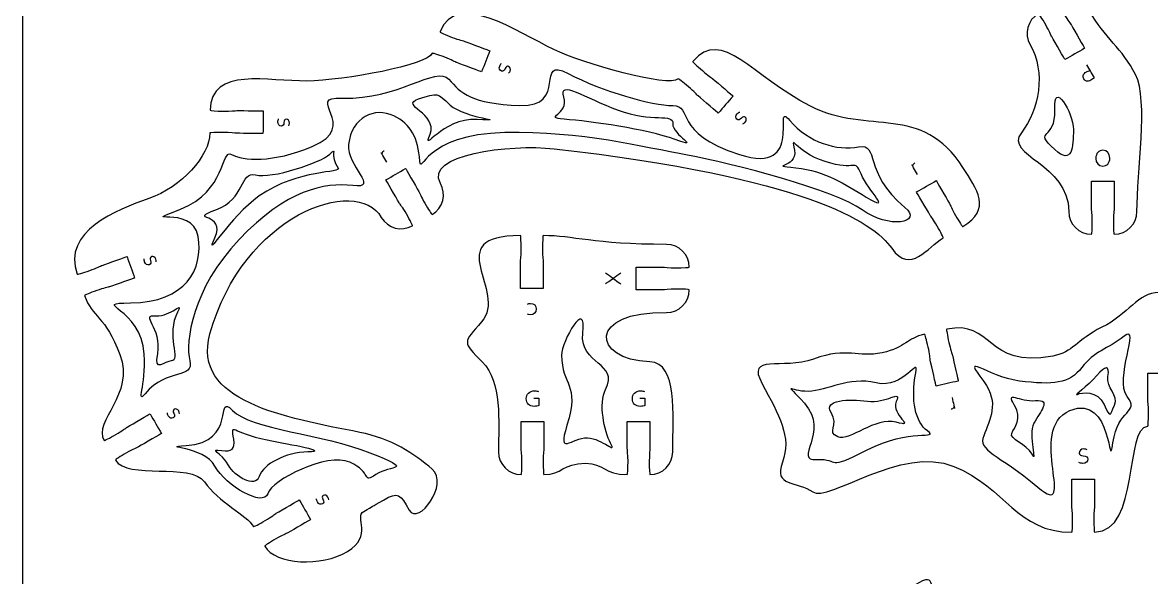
# Model space of a CAD drawing. Extents: x 0 to 300, y 0 to 300.
# Drawn here: x 0 to 149, y 115.2 to 188.4 of the extents above; entities that cross this region are included whole.
import ezdxf

# ---------------------------------------------------------------- set-up
doc = ezdxf.new("R2010")
doc.units = 0
doc.header["$MEASUREMENT"] = 0
doc.layers.add('DEFAULT', color=7, linetype='CONTINUOUS')

msp = doc.modelspace()

# ---------------------------------------------------------------- linework, layer by layer
at = {"layer": 'DEFAULT', "color": 1}
for points, knots in [([(295, 0.1), (198.33, 0.1), (101.67, 0.1), (5, 0.1), (2.25, 0.1), (0, 2.35), (0, 5.1), (0, 101.77), (0, 198.43), (0, 295.1), (0, 297.85), (2.25, 300.1), (5, 300.1), (101.67, 300.1), (198.33, 300.1), (295, 300.1), (297.75, 300.1), (300, 297.85), (300, 295.1), (300, 198.43), (300, 101.77), (300, 5.1), (300, 2.35), (297.75, 0.1), (295, 0.1)], [0, 0, 0, 0, 822.047, 822.047, 822.047, 823.047, 823.047, 823.047, 1645.094, 1645.094, 1645.094, 1646.094, 1646.094, 1646.094, 2468.141, 2468.141, 2468.141, 2469.141, 2469.141, 2469.141, 3291.188, 3291.188, 3291.188, 3292.188, 3292.188, 3292.188, 3292.188]), ([(124.1, 161.49), (124.05, 161.46), (123.62, 162.12), (123.13, 162.96), (122.65, 163.79), (122.43, 164.37), (122.34, 164.52), (121.91, 165.28), (120.59, 167.55), (120.59, 167.55), (119.73, 167.05), (118.86, 166.55), (117.99, 166.05), (117.99, 166.05), (119.31, 163.78), (119.75, 163.02), (119.84, 162.87), (120.22, 162.39), (120.71, 161.55), (121.19, 160.71), (121.55, 160.02), (121.5, 159.99), (119.43, 158.79), (117.21, 155.06), (114.72, 158.61), (112.23, 162.15), (103.2, 168.01), (70.17, 171.75), (64.27, 172.42), (52.95, 171), (55.15, 167.19), (55.98, 165.76), (55.49, 163.92), (54.05, 163.09), (54, 163.06), (53.57, 163.72), (53.09, 164.56), (52.6, 165.39), (52.39, 165.97), (52.3, 166.12), (51.86, 166.88), (50.55, 169.15), (50.55, 169.15), (49.68, 168.65), (48.82, 168.15), (47.95, 167.65), (47.95, 167.65), (49.27, 165.38), (49.7, 164.62), (49.79, 164.47), (50.18, 163.99), (50.66, 163.16), (51.15, 162.32), (51.5, 161.62), (51.45, 161.59), (50.02, 160.76), (48.19, 161.25), (47.35, 162.69), (44.08, 168.35), (29.06, 163.03), (24.73, 147.3), (22.28, 138.39), (34.58, 136.25), (44.51, 134.31), (48.6, 133.51), (51.75, 131.46), (54.05, 129.47), (56.36, 127.48), (52.22, 121.91), (51.03, 124.03), (49.85, 126.14), (49.62, 126.52), (47.63, 125.37), (45.8, 124.32), (46.52, 124.73), (45.03, 123.87), (43.75, 123.13), (46.3, 120.62), (42.88, 118.57), (39.46, 116.51), (33.39, 116.83), (31.96, 119.28), (31.93, 119.33), (32.59, 119.76), (33.43, 120.25), (34.26, 120.73), (34.84, 120.95), (34.99, 121.03), (35.75, 121.47), (38.02, 122.79), (38.02, 122.79), (37.52, 123.65), (37.02, 124.52), (36.52, 125.38), (36.52, 125.38), (34.25, 124.07), (33.49, 123.63), (33.34, 123.55), (32.86, 123.15), (32.03, 122.67), (31.19, 122.18), (30.49, 121.83), (30.46, 121.88), (29.64, 123.33), (25.77, 125.18), (23.99, 127.77), (22.21, 130.36), (13.77, 128.05), (12.27, 130.65), (12.24, 130.69), (12.89, 131.12), (13.73, 131.61), (14.57, 132.09), (15.15, 132.31), (15.3, 132.4), (16.05, 132.84), (18.33, 134.15), (18.33, 134.15), (17.83, 135.02), (17.33, 135.88), (16.82, 136.75), (16.82, 136.75), (14.55, 135.43), (13.79, 135), (13.64, 134.91), (13.17, 134.52), (12.33, 134.03), (11.49, 133.55), (10.79, 133.2), (10.76, 133.24), (9.26, 135.84), (14.86, 139.26), (12.85, 144.59), (10.94, 149.66), (9.17, 149.54), (8.18, 152.37), (8.16, 152.42), (8.88, 152.72), (9.8, 153.04), (10.71, 153.36), (11.32, 153.47), (11.48, 153.53), (12.31, 153.82), (14.79, 154.69), (14.79, 154.69), (14.45, 155.63), (14.12, 156.57), (13.79, 157.52), (13.79, 157.52), (11.31, 156.65), (10.49, 156.36), (10.32, 156.3), (9.78, 156.01), (8.87, 155.68), (7.96, 155.36), (7.2, 155.14), (7.19, 155.2), (5.2, 160.86), (12.38, 163.68), (16.67, 165.18), (20.96, 166.68), (24.7, 170.84), (24.73, 173.84), (24.73, 173.89), (25.51, 173.93), (26.48, 173.92), (27.45, 173.91), (28.06, 173.8), (28.23, 173.8), (29.1, 173.79), (31.73, 173.76), (31.73, 173.76), (31.74, 174.76), (31.75, 175.76), (31.76, 176.76), (31.76, 176.76), (29.14, 176.79), (28.27, 176.8), (28.09, 176.8), (27.48, 176.71), (26.51, 176.72), (25.55, 176.73), (24.77, 176.78), (24.77, 176.84), (24.83, 182.65), (32.51, 180.62), (37.5, 180.7), (42.5, 180.78), (53.52, 182.8), (54.04, 184.37), (54.06, 184.42), (54.81, 184.19), (55.72, 183.84), (56.62, 183.5), (57.16, 183.2), (57.32, 183.13), (58.14, 182.83), (60.59, 181.9), (60.59, 181.9), (60.95, 182.84), (61.3, 183.77), (61.65, 184.71), (61.65, 184.71), (59.2, 185.63), (58.38, 185.94), (58.21, 186), (57.61, 186.13), (56.7, 186.46), (55.8, 186.81), (55.08, 187.12), (55.1, 187.18), (57.22, 192.79), (65.27, 187.21), (70.13, 184.85), (73.74, 183.1), (85.4, 179.73), (86.51, 181.01), (86.54, 181.05), (87.16, 180.57), (87.9, 179.94), (88.63, 179.31), (89.03, 178.84), (89.16, 178.73), (89.82, 178.16), (91.81, 176.45), (91.81, 176.45), (92.47, 177.21), (93.12, 177.97), (93.77, 178.72), (93.77, 178.72), (91.78, 180.44), (91.11, 181), (90.98, 181.12), (90.45, 181.44), (89.72, 182.07), (88.99, 182.7), (88.42, 183.24), (88.46, 183.28), (92.36, 187.84), (96.27, 181.31), (103.99, 177.38), (111.72, 173.45), (118.64, 177.83), (124.12, 169.28), (125.94, 166.45), (127.97, 163.73), (124.1, 161.49)], [1, 1, 1, 1, 2, 2, 2, 3, 3, 3, 4, 4, 4, 12.507608, 12.507608, 12.507608, 13.507608, 13.507608, 13.507608, 14.507608, 14.507608, 14.507608, 15.507608, 15.507608, 15.507608, 16.507608, 16.507608, 16.507608, 17.507608, 17.507608, 17.507608, 18.507608, 18.507608, 18.507608, 19.507608, 19.507608, 19.507608, 20.507608, 20.507608, 20.507608, 21.507608, 21.507608, 21.507608, 22.507608, 22.507608, 22.507608, 31.01156, 31.01156, 31.01156, 32.01156, 32.01156, 32.01156, 33.01156, 33.01156, 33.01156, 34.01156, 34.01156, 34.01156, 35.01156, 35.01156, 35.01156, 36.01156, 36.01156, 36.01156, 37.01156, 37.01156, 37.01156, 38.01156, 38.01156, 38.01156, 39.01156, 39.01156, 39.01156, 40.01156, 40.01156, 40.01156, 41.01156, 41.01156, 41.01156, 42.01156, 42.01156, 42.01156, 43.01156, 43.01156, 43.01156, 44.01156, 44.01156, 44.01156, 45.01156, 45.01156, 45.01156, 46.01156, 46.01156, 46.01156, 54.510507, 54.510507, 54.510507, 55.510507, 55.510507, 55.510507, 56.510507, 56.510507, 56.510507, 57.510507, 57.510507, 57.510507, 58.510507, 58.510507, 58.510507, 59.510507, 59.510507, 59.510507, 60.510507, 60.510507, 60.510507, 61.510507, 61.510507, 61.510507, 62.510507, 62.510507, 62.510507, 71.014459, 71.014459, 71.014459, 72.014459, 72.014459, 72.014459, 73.014459, 73.014459, 73.014459, 74.014459, 74.014459, 74.014459, 75.014459, 75.014459, 75.014459, 76.014459, 76.014459, 76.014459, 77.014459, 77.014459, 77.014459, 78.014459, 78.014459, 78.014459, 79.014459, 79.014459, 79.014459, 87.525235, 87.525235, 87.525235, 88.525235, 88.525235, 88.525235, 89.525235, 89.525235, 89.525235, 90.525235, 90.525235, 90.525235, 91.525235, 91.525235, 91.525235, 92.525235, 92.525235, 92.525235, 93.525235, 93.525235, 93.525235, 94.525235, 94.525235, 94.525235, 95.525235, 95.525235, 95.525235, 104.035822, 104.035822, 104.035822, 105.035822, 105.035822, 105.035822, 106.035822, 106.035822, 106.035822, 107.035822, 107.035822, 107.035822, 108.035822, 108.035822, 108.035822, 109.035822, 109.035822, 109.035822, 110.035822, 110.035822, 110.035822, 111.035822, 111.035822, 111.035822, 112.035822, 112.035822, 112.035822, 120.542385, 120.542385, 120.542385, 121.542385, 121.542385, 121.542385, 122.542385, 122.542385, 122.542385, 123.542385, 123.542385, 123.542385, 124.542385, 124.542385, 124.542385, 125.542385, 125.542385, 125.542385, 126.542385, 126.542385, 126.542385, 127.542385, 127.542385, 127.542385, 128.542385, 128.542385, 128.542385, 137.044978, 137.044978, 137.044978, 138.044978, 138.044978, 138.044978, 139.044978, 139.044978, 139.044978, 140.044978, 140.044978, 140.044978, 141.044978, 141.044978, 141.044978, 142.044978, 142.044978, 142.044978, 143.044978, 143.044978, 143.044978, 143.044978]), ([(147.08, 163.47), (147.08, 161.81), (145.74, 160.47), (144.08, 160.47), (144.02, 160.47), (143.98, 161.25), (143.98, 162.22), (143.98, 163.19), (144.08, 163.8), (144.08, 163.97), (144.08, 165.14), (144.08, 166.3), (144.08, 167.47), (143.08, 167.47), (142.08, 167.47), (141.08, 167.47), (141.08, 166.3), (141.08, 165.14), (141.08, 163.97), (141.08, 163.8), (141.18, 163.19), (141.18, 162.22), (141.18, 161.25), (141.13, 160.47), (141.08, 160.47), (139.42, 160.47), (138.08, 161.81), (138.08, 163.47), (138.08, 169.79), (129.48, 170.89), (131.83, 173.88), (134.19, 176.87), (135.07, 181.87), (132.98, 185.5), (132.15, 186.93), (132.64, 188.77), (134.08, 189.6), (134.13, 189.62), (134.56, 188.97), (135.04, 188.13), (135.52, 187.29), (135.74, 186.72), (135.83, 186.57), (136.26, 185.81), (137.58, 183.53), (137.58, 183.53), (138.44, 184.03), (139.31, 184.53), (140.18, 185.03), (140.18, 185.03), (138.86, 187.31), (138.43, 188.07), (138.34, 188.22), (137.95, 188.69), (137.46, 189.53), (136.98, 190.37), (136.63, 191.07), (136.68, 191.1), (138.11, 191.92), (139.94, 191.43), (140.77, 190), (142.86, 186.38), (145.14, 185.02), (146.89, 181.56), (148.63, 178.11), (147.08, 168.63), (147.08, 163.47)], [1, 1, 1, 1, 2, 2, 2, 3, 3, 3, 4, 4, 4, 13.92, 13.92, 13.92, 22.43, 22.43, 22.43, 32.35, 32.35, 32.35, 33.35, 33.35, 33.35, 34.35, 34.35, 34.35, 35.35, 35.35, 35.35, 36.35, 36.35, 36.35, 37.35, 37.35, 37.35, 38.35, 38.35, 38.35, 39.35, 39.35, 39.35, 40.35, 40.35, 40.35, 41.35, 41.35, 41.35, 49.862608, 49.862608, 49.862608, 50.862608, 50.862608, 50.862608, 51.862608, 51.862608, 51.862608, 52.862608, 52.862608, 52.862608, 53.862608, 53.862608, 53.862608, 54.862608, 54.862608, 54.862608, 55.862608, 55.862608, 55.862608, 55.862608]), ([(86.24, 153.23), (87.21, 153.23), (87.99, 153.19), (87.99, 153.13), (87.99, 151.47), (86.65, 150.13), (84.99, 150.13), (74.57, 150.37), (75.03, 143.9), (82.81, 143.62), (86.49, 143.49), (85.81, 136.71), (85.81, 131.73), (85.81, 130.07), (84.47, 128.73), (82.81, 128.73), (82.76, 128.73), (82.71, 129.51), (82.71, 130.48), (82.71, 131.44), (82.81, 132.05), (82.81, 132.23), (82.81, 133.39), (82.81, 134.56), (82.81, 135.73), (81.81, 135.73), (80.81, 135.73), (79.81, 135.73), (79.81, 134.56), (79.81, 133.39), (79.81, 132.23), (79.81, 132.05), (79.91, 131.44), (79.91, 130.48), (79.91, 129.51), (79.87, 128.73), (79.81, 128.73), (76.77, 128.73), (76.72, 130.23), (74.31, 130.23), (71.27, 130.23), (71.22, 128.73), (68.81, 128.73), (68.75, 128.73), (68.71, 129.51), (68.71, 130.48), (68.71, 131.44), (68.81, 132.05), (68.81, 132.23), (68.81, 133.39), (68.81, 134.56), (68.81, 135.73), (67.81, 135.73), (66.81, 135.73), (65.81, 135.73), (65.81, 134.56), (65.81, 133.39), (65.81, 132.23), (65.81, 132.05), (65.91, 131.44), (65.91, 130.48), (65.91, 129.51), (65.86, 128.73), (65.81, 128.73), (64.15, 128.73), (62.81, 130.07), (62.81, 131.73), (62.81, 135.79), (63.33, 140.94), (60.68, 143.6), (58.02, 146.25), (58.12, 146.15), (60.59, 148.91), (64.13, 152.86), (54.9, 160.29), (65.72, 160.29), (65.77, 160.29), (65.81, 159.51), (65.81, 158.54), (65.81, 157.57), (65.72, 156.97), (65.72, 156.79), (65.72, 155.62), (65.72, 154.46), (65.72, 153.29), (66.72, 153.29), (67.72, 153.29), (68.71, 153.29), (68.71, 154.46), (68.71, 155.62), (68.71, 156.79), (68.72, 156.97), (68.62, 157.57), (68.62, 158.54), (68.62, 159.51), (68.66, 160.29), (68.72, 160.29), (72.62, 160.29), (75.36, 159.13), (84.99, 159.13), (86.65, 159.13), (87.99, 157.79), (87.99, 156.13), (87.99, 156.08), (87.21, 156.03), (86.24, 156.03), (85.28, 156.03), (84.67, 156.13), (84.49, 156.13), (83.33, 156.13), (82.16, 156.13), (81, 156.13), (81, 155.13), (81, 154.13), (81, 153.13), (82.16, 153.13), (83.33, 153.13), (84.49, 153.13), (84.67, 153.13), (85.28, 153.23), (86.24, 153.23)], [1, 1, 1, 1, 2, 2, 2, 3, 3, 3, 4, 4, 4, 5, 5, 5, 6, 6, 6, 7, 7, 7, 8, 8, 8, 17.92, 17.92, 17.92, 26.43, 26.43, 26.43, 36.35, 36.35, 36.35, 37.35, 37.35, 37.35, 38.35, 38.35, 38.35, 39.35, 39.35, 39.35, 40.35, 40.35, 40.35, 41.35, 41.35, 41.35, 42.35, 42.35, 42.35, 52.27, 52.27, 52.27, 60.78, 60.78, 60.78, 70.7, 70.7, 70.7, 71.7, 71.7, 71.7, 72.7, 72.7, 72.7, 73.7, 73.7, 73.7, 74.7, 74.7, 74.7, 75.7, 75.7, 75.7, 76.7, 76.7, 76.7, 77.7, 77.7, 77.7, 78.7, 78.7, 78.7, 88.62, 88.62, 88.62, 97.12, 97.12, 97.12, 107.04, 107.04, 107.04, 108.04, 108.04, 108.04, 109.04, 109.04, 109.04, 110.04, 110.04, 110.04, 111.04, 111.04, 111.04, 112.04, 112.04, 112.04, 113.04, 113.04, 113.04, 122.96, 122.96, 122.96, 131.47, 131.47, 131.47, 141.39, 141.39, 141.39, 142.39, 142.39, 142.39, 142.39]), ([(202.38, 140.71), (200.16, 136.63), (198.45, 133.65), (199.71, 130.37), (200.98, 127.09), (197.71, 127.91), (195.71, 126.44), (193.71, 124.97), (184.05, 132.68), (177.08, 129.82), (170.12, 126.96), (168.83, 121.12), (161.51, 121.12), (161.46, 121.13), (161.41, 121.91), (161.41, 122.87), (161.41, 123.84), (161.51, 124.45), (161.51, 124.62), (161.51, 125.5), (161.51, 128.12), (161.51, 128.12), (160.51, 128.12), (159.51, 128.12), (158.51, 128.12), (158.51, 126.96), (158.51, 125.79), (158.51, 124.62), (158.51, 124.45), (158.61, 123.84), (158.61, 122.88), (158.61, 121.91), (158.57, 121.13), (158.51, 121.13), (152.51, 121.13), (154.54, 135.12), (151.5, 135.12), (151.44, 135.12), (151.4, 135.9), (151.4, 136.88), (151.4, 137.84), (151.5, 138.45), (151.5, 138.62), (151.5, 139.79), (151.5, 140.96), (151.5, 142.12), (150.5, 142.12), (149.5, 142.12), (148.5, 142.12), (148.5, 142.12), (148.5, 139.5), (148.5, 138.62), (148.5, 138.45), (148.6, 137.84), (148.6, 136.88), (148.6, 135.9), (148.56, 135.12), (148.5, 135.12), (145.46, 135.12), (147.49, 121.13), (141.49, 121.13), (141.43, 121.13), (141.39, 121.91), (141.39, 122.88), (141.39, 123.84), (141.49, 124.45), (141.49, 124.62), (141.49, 125.79), (141.49, 126.96), (141.49, 128.12), (140.49, 128.12), (139.49, 128.12), (138.49, 128.12), (138.49, 128.12), (138.49, 125.5), (138.49, 124.62), (138.49, 124.45), (138.59, 123.84), (138.59, 122.87), (138.59, 121.91), (138.54, 121.13), (138.49, 121.12), (131.17, 121.12), (129.88, 126.96), (122.92, 129.82), (115.95, 132.68), (106.29, 124.97), (104.29, 126.44), (102.28, 127.91), (99.02, 127.09), (100.29, 130.37), (101.55, 133.65), (99.84, 136.63), (97.62, 140.71), (95.4, 144.79), (100.31, 142.5), (104.4, 143.99), (108.93, 145.63), (110.2, 144.1), (113.44, 144.82), (116.67, 145.55), (116.66, 146.73), (119.04, 147.26), (119.1, 147.26), (119.31, 146.51), (119.52, 145.57), (119.73, 144.63), (119.76, 144.02), (119.8, 143.85), (119.99, 142.99), (120.57, 140.43), (120.57, 140.43), (121.54, 140.65), (122.52, 140.87), (123.49, 141.08), (123.49, 141.08), (122.92, 143.64), (122.73, 144.5), (122.69, 144.67), (122.47, 145.24), (122.26, 146.18), (122.04, 147.13), (121.92, 147.9), (121.97, 147.92), (128.08, 149.28), (127.07, 142.72), (135.97, 144.38), (138.74, 144.89), (138.98, 146.47), (142.46, 148.19), (145.95, 149.91), (147.2, 152.77), (150, 152.77), (152.8, 152.77), (154.05, 149.91), (157.54, 148.19), (161.03, 146.47), (161.26, 144.89), (164.03, 144.38), (172.94, 142.72), (171.92, 149.28), (178.03, 147.92), (178.08, 147.9), (177.96, 147.13), (177.74, 146.18), (177.53, 145.24), (177.31, 144.67), (177.27, 144.5), (177.08, 143.64), (176.51, 141.08), (176.51, 141.08), (177.48, 140.87), (178.46, 140.65), (179.43, 140.43), (179.43, 140.43), (180.01, 142.99), (180.2, 143.85), (180.23, 144.02), (180.27, 144.63), (180.48, 145.57), (180.69, 146.51), (180.9, 147.26), (180.96, 147.26), (183.34, 146.73), (183.32, 145.55), (186.56, 144.82), (189.79, 144.1), (191.07, 145.63), (195.6, 143.99), (199.69, 142.5), (204.6, 144.79), (202.38, 140.71)], [1, 1, 1, 1, 2, 2, 2, 3, 3, 3, 4, 4, 4, 5, 5, 5, 6, 6, 6, 7, 7, 7, 8, 8, 8, 16.51, 16.51, 16.51, 26.43, 26.43, 26.43, 27.43, 27.43, 27.43, 28.43, 28.43, 28.43, 29.43, 29.43, 29.43, 30.43, 30.43, 30.43, 31.43, 31.43, 31.43, 41.35, 41.35, 41.35, 49.85, 49.85, 49.85, 50.85, 50.85, 50.85, 51.85, 51.85, 51.85, 52.85, 52.85, 52.85, 53.85, 53.85, 53.85, 54.85, 54.85, 54.85, 55.85, 55.85, 55.85, 65.77, 65.77, 65.77, 74.28, 74.28, 74.28, 75.28, 75.28, 75.28, 76.28, 76.28, 76.28, 77.28, 77.28, 77.28, 78.28, 78.28, 78.28, 79.28, 79.28, 79.28, 80.28, 80.28, 80.28, 81.28, 81.28, 81.28, 82.28, 82.28, 82.28, 83.28, 83.28, 83.28, 84.28, 84.28, 84.28, 85.28, 85.28, 85.28, 86.28, 86.28, 86.28, 87.28, 87.28, 87.28, 95.773915, 95.773915, 95.773915, 96.773915, 96.773915, 96.773915, 97.773915, 97.773915, 97.773915, 98.773915, 98.773915, 98.773915, 99.773915, 99.773915, 99.773915, 100.773915, 100.773915, 100.773915, 101.773915, 101.773915, 101.773915, 102.773915, 102.773915, 102.773915, 103.773915, 103.773915, 103.773915, 104.773915, 104.773915, 104.773915, 105.773915, 105.773915, 105.773915, 106.773915, 106.773915, 106.773915, 107.773915, 107.773915, 107.773915, 116.267831, 116.267831, 116.267831, 117.267831, 117.267831, 117.267831, 118.267831, 118.267831, 118.267831, 119.267831, 119.267831, 119.267831, 120.267831, 120.267831, 120.267831, 121.267831, 121.267831, 121.267831, 122.267831, 122.267831, 122.267831, 122.267831]), ([(107.69, 101.5), (107.69, 103.14), (104.95, 107.27), (111.25, 105.43), (113.13, 104.88), (114.69, 105.03), (114.69, 107), (114.69, 107.06), (115.47, 107.11), (116.44, 107.11), (117.41, 107.11), (118.02, 107), (118.19, 107), (119.36, 107), (120.52, 107), (121.69, 107), (121.69, 108), (121.69, 109), (121.69, 110.01), (120.52, 110.01), (119.36, 110.01), (118.19, 110.01), (118.02, 110.01), (117.41, 109.9), (116.44, 109.9), (115.47, 109.9), (114.69, 109.95), (114.69, 110.01), (114.69, 111.66), (115.56, 112.58), (116.91, 113.54), (121.48, 116.78), (118.74, 113.01), (121.61, 113.01), (127.4, 113.01), (125.67, 111.64), (130.75, 107.5), (135.96, 103.26), (141.15, 104.39), (141.15, 101.51), (141.15, 98.62), (135.96, 99.76), (130.75, 95.51), (125.67, 91.37), (127.4, 90), (121.61, 90), (118.74, 90), (121.48, 86.23), (116.91, 89.47), (115.56, 90.43), (114.69, 91.35), (114.69, 93.01), (114.69, 93.06), (115.47, 93.11), (116.44, 93.11), (117.41, 93.11), (118.02, 93.01), (118.19, 93.01), (119.36, 93.01), (120.52, 93.01), (121.69, 93.01), (121.69, 94.01), (121.69, 95.01), (121.69, 96.01), (120.52, 96.01), (119.36, 96.01), (118.19, 96.01), (118.02, 96.01), (117.41, 95.9), (116.44, 95.9), (115.47, 95.9), (114.69, 95.95), (114.69, 96.01), (114.69, 97.98), (113.13, 98.13), (111.25, 97.58), (104.95, 95.74), (107.69, 99.87), (107.69, 101.5)], [1, 1, 1, 1, 2, 2, 2, 3, 3, 3, 4, 4, 4, 5, 5, 5, 14.92, 14.92, 14.92, 23.43, 23.43, 23.43, 33.35, 33.35, 33.35, 34.35, 34.35, 34.35, 35.35, 35.35, 35.35, 36.35, 36.35, 36.35, 37.35, 37.35, 37.35, 38.35, 38.35, 38.35, 39.35, 39.35, 39.35, 40.35, 40.35, 40.35, 41.35, 41.35, 41.35, 42.35, 42.35, 42.35, 43.35, 43.35, 43.35, 44.35, 44.35, 44.35, 45.35, 45.35, 45.35, 55.27, 55.27, 55.27, 63.78, 63.78, 63.78, 73.7, 73.7, 73.7, 74.7, 74.7, 74.7, 75.7, 75.7, 75.7, 76.7, 76.7, 76.7, 77.7, 77.7, 77.7, 77.7])]:
    msp.add_open_spline(points, degree=3, knots=knots, dxfattribs=at)
at = {"layer": 'DEFAULT', "color": 5}
for points, knots in [([(116.45, 164.02), (110.79, 168.72), (113.21, 172.51), (110.34, 172), (107.48, 171.49), (103.75, 172.54), (101.26, 175.5), (98.77, 178.46), (103.52, 168.13), (94.61, 170.99), (85.69, 173.86), (88.56, 177.47), (85.82, 177.47), (83.08, 177.47), (76.48, 179.34), (72, 181.7), (67.51, 184.07), (72.11, 177.22), (65.64, 177.47), (59.17, 177.72), (57.88, 179.08), (56.26, 180.94), (54.64, 182.81), (49.46, 178.13), (42.24, 178.46), (36.93, 178.71), (44.78, 174.8), (38.23, 172.04), (33.07, 169.87), (29, 170.17), (27.59, 171), (26.18, 171.83), (26.92, 166.14), (20.86, 163.77), (14.8, 161.41), (22.41, 164.56), (23.16, 160.18), (23.91, 155.86), (21.53, 151.48), (14.26, 151.4), (8.7, 151.35), (15.72, 150.82), (16.05, 144.64), (16.28, 140.31), (14.99, 138.02), (16.17, 139.41), (19.11, 142.85), (22.69, 141.32), (22.07, 143.77), (21.44, 146.22), (22.4, 153.3), (28.58, 159.78), (34.85, 166.35), (39.87, 167.34), (43.57, 166.89), (47.26, 166.43), (42.69, 169.5), (43.03, 172.34), (43.44, 175.91), (46.46, 177.32), (49, 176.1), (51.24, 175.02), (52.2, 173.15), (52.45, 170.12), (52.61, 168.13), (52.86, 173.7), (63.65, 173.89), (73.82, 174.07), (81.87, 171.99), (87.77, 170.91), (93.66, 169.83), (107.27, 166.26), (110.8, 163.69), (114.33, 161.12), (118.89, 161.99), (116.45, 164.02)], [1, 1, 1, 1, 2, 2, 2, 3, 3, 3, 4, 4, 4, 5, 5, 5, 6, 6, 6, 7, 7, 7, 8, 8, 8, 9, 9, 9, 10, 10, 10, 11, 11, 11, 12, 12, 12, 13, 13, 13, 14, 14, 14, 15, 15, 15, 16, 16, 16, 17, 17, 17, 18, 18, 18, 19, 19, 19, 20, 20, 20, 21, 21, 21, 22, 22, 22, 23, 23, 23, 24, 24, 24, 25, 25, 25, 26, 26, 26, 26]), ([(136.23, 176.92), (136.45, 172.74), (133.21, 174.47), (136.23, 171.65), (138.56, 169.49), (138.69, 172.04), (138.69, 174.29), (138.69, 176.53), (136.01, 180.98), (136.23, 176.92)], [0, 0, 0, 0, 1, 1, 1, 2, 2, 2, 3, 3, 3, 3]), ([(71.85, 135.24), (73.59, 140.84), (71.14, 140.42), (71.14, 144.51), (71.14, 146.29), (74.48, 152.29), (73.94, 147.38), (73.48, 143.23), (78.8, 143.56), (76.94, 139.97), (76, 138.14), (76.77, 134.45), (77.61, 132.87), (78.45, 131.29), (76.62, 133.49), (74.54, 133.58), (72.47, 133.66), (70.52, 130.98), (71.85, 135.24)], [0, 0, 0, 0, 1, 1, 1, 2, 2, 2, 3, 3, 3, 4, 4, 4, 5, 5, 5, 6, 6, 6, 6]), ([(126.85, 141.03), (123.72, 145.18), (127.16, 141.65), (131.58, 141.09), (136, 140.53), (138.18, 140.73), (139.8, 142.87), (141.42, 145.02), (143.16, 145.26), (145.4, 147.01), (147.65, 148.75), (144.04, 141.28), (145.78, 139.04), (147.52, 136.8), (144.53, 137.48), (143.91, 132.94), (143.29, 128.39), (143.98, 139.58), (138.22, 137.19), (132.46, 134.81), (139.37, 122.54), (134.01, 127.06), (128.66, 131.57), (126.04, 131.82), (126.85, 133.87), (127.66, 135.93), (128.97, 138.23), (126.85, 141.03)], [1, 1, 1, 1, 2, 2, 2, 3, 3, 3, 4, 4, 4, 5, 5, 5, 6, 6, 6, 7, 7, 7, 8, 8, 8, 9, 9, 9, 10, 10, 10, 10]), ([(103.2, 138.15), (100.41, 141.25), (101.14, 139.66), (103.69, 139.72), (106.25, 139.79), (108.92, 141.72), (112.66, 140.84), (116.39, 139.97), (118.33, 144.57), (117.89, 142.19), (117.2, 138.48), (117.83, 135.68), (119.44, 134.49), (121.06, 133.31), (117.08, 134.9), (111.48, 131.99), (105.87, 129.08), (108.05, 130.91), (104.81, 130.71), (101.58, 130.51), (106.62, 134.34), (103.2, 138.15)], [0, 0, 0, 0, 1, 1, 1, 2, 2, 2, 3, 3, 3, 4, 4, 4, 5, 5, 5, 6, 6, 6, 7, 7, 7, 7]), ([(21.57, 132.56), (17.78, 132.32), (23.98, 132.52), (25.39, 129.86), (26.8, 127.21), (31.82, 124.39), (32.36, 126.21), (32.9, 128.04), (40.16, 131.69), (43.19, 130.36), (46.22, 129.03), (44.73, 127.46), (46.64, 128.74), (48.55, 130.03), (51.99, 129.16), (45.85, 131.61), (39.71, 134.06), (30.08, 134.72), (27.71, 137.21), (25.35, 139.7), (28.41, 132.99), (21.57, 132.56)], [0, 0, 0, 0, 1, 1, 1, 2, 2, 2, 3, 3, 3, 4, 4, 4, 5, 5, 5, 6, 6, 6, 7, 7, 7, 7])]:
    msp.add_open_spline(points, degree=3, knots=knots, dxfattribs=at)
at = {"layer": 'DEFAULT', "color": 250}
for points, knots in [([(64.13, 181.72), (64.2, 181.77), (64.29, 181.88), (64.34, 182.02), (64.45, 182.31), (64.34, 182.55), (64.12, 182.64), (63.96, 182.7), (63.77, 182.55), (63.7, 182.34), (63.58, 182.02), (63.39, 181.94), (63.19, 182.02), (62.95, 182.11), (62.85, 182.36), (62.97, 182.68), (63.03, 182.83), (63.12, 182.95), (63.21, 183.02)], [0, 0, 0, 0, 1, 1, 1, 2, 2, 2, 3, 3, 3, 4, 4, 4, 5, 5, 5, 6, 6, 6, 6]), ([(140.43, 182.84), (140.76, 182.27), (141.1, 181.69), (141.43, 181.11), (141.33, 181.03), (141.2, 180.93), (141.01, 180.83), (140.79, 180.7), (140.6, 180.66), (140.44, 180.69), (140.3, 180.72), (140.16, 180.81), (140.07, 180.97), (139.98, 181.13), (139.96, 181.28), (139.99, 181.42), (140.04, 181.62), (140.2, 181.79), (140.42, 181.92), (140.48, 181.96), (140.81, 182.09), (140.88, 182.07)], [0, 0, 0, 0, 5.660891, 5.660891, 5.660891, 6.660891, 6.660891, 6.660891, 7.660891, 7.660891, 7.660891, 8.660891, 8.660891, 8.660891, 9.660891, 9.660891, 9.660891, 10.660891, 10.660891, 10.660891, 11.660891, 11.660891, 11.660891, 11.660891]), ([(95.08, 175.07), (95.16, 175.1), (95.28, 175.17), (95.38, 175.28), (95.58, 175.51), (95.56, 175.78), (95.38, 175.94), (95.25, 176.05), (95.02, 175.97), (94.88, 175.8), (94.66, 175.54), (94.46, 175.53), (94.29, 175.67), (94.1, 175.84), (94.09, 176.11), (94.32, 176.37), (94.42, 176.49), (94.54, 176.57), (94.66, 176.61)], [0, 0, 0, 0, 1, 1, 1, 2, 2, 2, 3, 3, 3, 4, 4, 4, 5, 5, 5, 6, 6, 6, 6]), ([(35.12, 174.79), (35.17, 174.87), (35.21, 175), (35.21, 175.15), (35.21, 175.46), (35.02, 175.65), (34.79, 175.65), (34.62, 175.66), (34.5, 175.45), (34.49, 175.23), (34.49, 174.89), (34.34, 174.75), (34.13, 174.75), (33.87, 174.76), (33.69, 174.96), (33.7, 175.3), (33.7, 175.46), (33.74, 175.61), (33.8, 175.71)], [0, 0, 0, 0, 1, 1, 1, 2, 2, 2, 3, 3, 3, 4, 4, 4, 5, 5, 5, 6, 6, 6, 6]), ([(47.48, 171), (47.44, 171.2), (47.51, 171.38), (47.67, 171.47), (47.69, 171.49), (47.71, 171.5), (47.74, 171.5)], [0, 0, 0, 0, 1, 1, 1, 2, 2, 2, 2]), ([(143.5, 170.53), (143.5, 169.84), (143.08, 169.47), (142.56, 169.47), (142.03, 169.47), (141.65, 169.88), (141.65, 170.49), (141.65, 171.14), (142.05, 171.56), (142.59, 171.56), (143.14, 171.56), (143.5, 171.13), (143.5, 170.53)], [0, 0, 0, 0, 1, 1, 1, 2, 2, 2, 3, 3, 3, 4, 4, 4, 4]), ([(48.06, 169.99), (47.9, 170.27), (47.73, 170.56), (47.56, 170.85), (47.48, 171), (47.4, 171.12), (47.33, 171.24)], [0, 0, 0, 0, 2.829898, 2.829898, 2.829898, 3.829898, 3.829898, 3.829898, 3.829898]), ([(117.53, 169.39), (117.49, 169.59), (117.56, 169.78), (117.71, 169.87), (117.74, 169.88), (117.76, 169.89), (117.78, 169.9)], [0, 0, 0, 0, 1, 1, 1, 2, 2, 2, 2]), ([(118.11, 168.38), (117.94, 168.67), (117.78, 168.96), (117.61, 169.25), (117.52, 169.39), (117.45, 169.52), (117.37, 169.63)], [0, 0, 0, 0, 2.829898, 2.829898, 2.829898, 3.829898, 3.829898, 3.829898, 3.829898]), ([(17.61, 156.82), (17.63, 156.91), (17.63, 157.05), (17.58, 157.19), (17.48, 157.48), (17.23, 157.59), (17.01, 157.52), (16.85, 157.46), (16.81, 157.23), (16.88, 157.02), (16.99, 156.69), (16.9, 156.51), (16.7, 156.44), (16.46, 156.36), (16.22, 156.49), (16.11, 156.81), (16.05, 156.96), (16.04, 157.11), (16.06, 157.23)], [0, 0, 0, 0, 1, 1, 1, 2, 2, 2, 3, 3, 3, 4, 4, 4, 5, 5, 5, 6, 6, 6, 6]), ([(76.94, 153.95), (76.94, 153.95), (77.83, 154.53), (77.94, 154.62), (77.61, 154.86), (77.28, 155.09), (76.94, 155.32)], [0, 0, 0, 0, 1, 1, 1, 4.45798, 4.45798, 4.45798, 4.45798]), ([(78.96, 155.35), (78.62, 155.11), (78.28, 154.86), (77.94, 154.62), (78.06, 154.53), (78.96, 153.92), (78.96, 153.92)], [0, 0, 0, 0, 3.548245, 3.548245, 3.548245, 4.548245, 4.548245, 4.548245, 4.548245]), ([(66.65, 151.25), (66.72, 151.29), (66.87, 151.34), (67.06, 151.34), (67.5, 151.34), (67.79, 151.04), (67.79, 150.6), (67.79, 150.15), (67.48, 149.83), (67.01, 149.83), (66.85, 149.83), (66.71, 149.87), (66.64, 149.9)], [0, 0, 0, 0, 1, 1, 1, 2, 2, 2, 3, 3, 3, 4, 4, 4, 4]), ([(67.47, 138.82), (67.7, 138.82), (67.92, 138.82), (68.14, 138.82), (68.14, 138.49), (68.14, 138.17), (68.14, 137.85), (68.02, 137.81), (67.79, 137.74), (67.52, 137.74), (67.21, 137.74), (66.96, 137.81), (66.76, 138), (66.59, 138.17), (66.48, 138.44), (66.48, 138.76), (66.48, 139.36), (66.9, 139.8), (67.58, 139.8), (67.81, 139.8), (67.99, 139.75), (68.08, 139.71)], [0, 0, 0, 0, 1.887, 1.887, 1.887, 4.641, 4.641, 4.641, 5.641, 5.641, 5.641, 6.641, 6.641, 6.641, 7.641, 7.641, 7.641, 8.641, 8.641, 8.641, 9.641, 9.641, 9.641, 9.641]), ([(81.48, 138.82), (81.7, 138.82), (81.92, 138.82), (82.14, 138.82), (82.14, 138.49), (82.14, 138.17), (82.14, 137.85), (82.02, 137.81), (81.79, 137.74), (81.52, 137.74), (81.21, 137.74), (80.96, 137.81), (80.76, 138), (80.59, 138.17), (80.48, 138.44), (80.48, 138.76), (80.49, 139.36), (80.9, 139.8), (81.58, 139.8), (81.81, 139.8), (81.99, 139.75), (82.08, 139.71)], [0, 0, 0, 0, 1.887, 1.887, 1.887, 4.641, 4.641, 4.641, 5.641, 5.641, 5.641, 6.641, 6.641, 6.641, 7.641, 7.641, 7.641, 8.641, 8.641, 8.641, 9.641, 9.641, 9.641, 9.641]), ([(122.68, 138.89), (122.76, 138.56), (122.83, 138.24), (122.9, 137.92), (122.94, 137.75), (122.97, 137.61), (123.01, 137.48)], [0, 0, 0, 0, 2.829859, 2.829859, 2.829859, 3.829859, 3.829859, 3.829859, 3.829859]), ([(20.71, 136.77), (20.71, 136.87), (20.68, 137), (20.61, 137.13), (20.45, 137.4), (20.19, 137.46), (19.99, 137.35), (19.84, 137.26), (19.84, 137.02), (19.95, 136.83), (20.12, 136.53), (20.07, 136.34), (19.88, 136.23), (19.66, 136.1), (19.4, 136.19), (19.23, 136.48), (19.15, 136.62), (19.11, 136.77), (19.11, 136.89)], [0, 0, 0, 0, 1, 1, 1, 2, 2, 2, 3, 3, 3, 4, 4, 4, 5, 5, 5, 6, 6, 6, 6]), ([(122.94, 137.75), (122.92, 137.55), (122.79, 137.39), (122.62, 137.35), (122.59, 137.35), (122.57, 137.35), (122.54, 137.35)], [0, 0, 0, 0, 1, 1, 1, 2, 2, 2, 2]), ([(140.52, 132), (140.42, 132.06), (140.26, 132.12), (140.07, 132.12), (139.68, 132.12), (139.45, 131.87), (139.45, 131.58), (139.45, 131.36), (139.7, 131.22), (139.98, 131.22), (140.41, 131.22), (140.59, 131.03), (140.59, 130.76), (140.59, 130.44), (140.34, 130.21), (139.9, 130.21), (139.71, 130.21), (139.52, 130.26), (139.39, 130.34)], [0, 0, 0, 0, 1, 1, 1, 2, 2, 2, 3, 3, 3, 4, 4, 4, 5, 5, 5, 6, 6, 6, 6]), ([(40.4, 125.41), (40.4, 125.5), (40.37, 125.64), (40.3, 125.76), (40.14, 126.03), (39.88, 126.1), (39.68, 125.98), (39.53, 125.9), (39.53, 125.66), (39.64, 125.47), (39.81, 125.17), (39.76, 124.98), (39.57, 124.87), (39.35, 124.74), (39.09, 124.82), (38.92, 125.12), (38.84, 125.26), (38.8, 125.41), (38.8, 125.52)], [0, 0, 0, 0, 1, 1, 1, 2, 2, 2, 3, 3, 3, 4, 4, 4, 5, 5, 5, 6, 6, 6, 6])]:
    msp.add_open_spline(points, degree=3, knots=knots, dxfattribs=at)
at = {"layer": 'DEFAULT', "color": 3}
for points, knots in [([(71.5, 175.66), (74.97, 175.37), (82.39, 174.36), (86.13, 172.99), (89.86, 171.62), (85.69, 173.6), (85.82, 175.07), (85.94, 176.53), (83.08, 175.17), (78.59, 176.85), (74.11, 178.53), (70.69, 180.95), (71.44, 178.59), (72.18, 176.22), (68.51, 175.91), (71.5, 175.66)], [0, 0, 0, 0, 1, 1, 1, 2, 2, 2, 3, 3, 3, 4, 4, 4, 5, 5, 5, 5]), ([(56.43, 177.53), (54.64, 179.16), (54.88, 179.21), (52.26, 178.34), (49.65, 177.47), (54.86, 176.43), (53.78, 173.68), (52.7, 170.93), (55.25, 175.84), (59.98, 175.63), (64.71, 175.41), (58.42, 175.73), (56.43, 177.53)], [0, 0, 0, 0, 1, 1, 1, 2, 2, 2, 3, 3, 3, 4, 4, 4, 4]), ([(110.66, 168.43), (111.59, 166.2), (115.01, 163.21), (111.34, 165.38), (108.41, 167.12), (106.05, 168.81), (102.06, 169.25), (98.08, 169.69), (102.31, 169.06), (101.88, 171.55), (101.44, 174.04), (101.7, 171.43), (105.93, 170.06), (110.16, 168.69), (109.74, 170.62), (110.66, 168.43)], [0, 0, 0, 0, 1, 1, 1, 2, 2, 2, 3, 3, 3, 4, 4, 4, 5, 5, 5, 5]), ([(41.66, 169.21), (40.39, 170.86), (41.7, 172.14), (40.54, 171.03), (39.37, 169.91), (32.86, 167.76), (30.74, 168.3), (28.62, 168.84), (29.46, 165.1), (25.52, 163.69), (21.58, 162.28), (26.96, 163.36), (25.39, 160), (23.81, 156.63), (27.38, 162.82), (31.24, 165.52), (36.45, 169.16), (42.2, 168.5), (41.66, 169.21)], [0, 0, 0, 0, 1, 1, 1, 2, 2, 2, 3, 3, 3, 4, 4, 4, 5, 5, 5, 6, 6, 6, 6]), ([(17.62, 149.7), (15.35, 149.9), (18.49, 148.08), (17.83, 144.72), (17.31, 142.03), (18.81, 143.74), (19.61, 143.74), (20.93, 143.74), (18.89, 147.24), (20.46, 150.2), (21.32, 151.82), (19.56, 149.54), (17.62, 149.7)], [0, 0, 0, 0, 1, 1, 1, 2, 2, 2, 3, 3, 3, 4, 4, 4, 4]), ([(141.79, 141.82), (142.89, 143.09), (143.54, 143.23), (143.25, 141.7), (142.96, 140.16), (144.74, 139.25), (144.12, 137.88), (143.5, 136.51), (143.62, 136.05), (142.75, 137.98), (141.88, 139.91), (139.81, 139.58), (139.23, 139.33), (138.64, 139.08), (140.51, 140.33), (141.79, 141.82)], [0, 0, 0, 0, 1, 1, 1, 2, 2, 2, 3, 3, 3, 4, 4, 4, 5, 5, 5, 5]), ([(106.7, 136.95), (107.84, 135.12), (106.02, 134.39), (107.6, 133.73), (109.17, 133.06), (112.53, 136.42), (115.31, 135.64), (118.1, 134.85), (114.53, 136.67), (115.31, 138.37), (116.11, 140.09), (113.96, 138.04), (111.51, 138.42), (109.06, 138.79), (105.67, 138.6), (106.7, 136.95)], [0, 0, 0, 0, 1, 1, 1, 2, 2, 2, 3, 3, 3, 4, 4, 4, 5, 5, 5, 5]), ([(130.88, 137.96), (132.04, 136.08), (130.88, 134.97), (130.55, 134.18), (130.21, 133.39), (132.54, 132.83), (133.24, 131.41), (133.95, 129.99), (132.66, 133.93), (133.49, 135.51), (134.32, 137.09), (135.86, 138.67), (133.7, 138.5), (131.54, 138.33), (129.67, 139.91), (130.88, 137.96)], [0, 0, 0, 0, 1, 1, 1, 2, 2, 2, 3, 3, 3, 4, 4, 4, 5, 5, 5, 5]), ([(27.88, 133.39), (28.08, 132.07), (27.59, 131.73), (26.3, 131.9), (24.43, 132.15), (26.26, 131.7), (27.21, 129.91), (27.93, 128.56), (30.7, 126.83), (31.24, 128.49), (31.78, 130.15), (34.68, 131.65), (37.67, 131.73), (40.66, 131.82), (35.5, 132.67), (32.28, 133.31), (27.46, 134.26), (27.5, 135.84), (27.88, 133.39)], [0, 0, 0, 0, 1, 1, 1, 2, 2, 2, 3, 3, 3, 4, 4, 4, 5, 5, 5, 6, 6, 6, 6])]:
    msp.add_open_spline(points, degree=3, knots=knots, dxfattribs=at)

doc.saveas('drawing.dxf')
